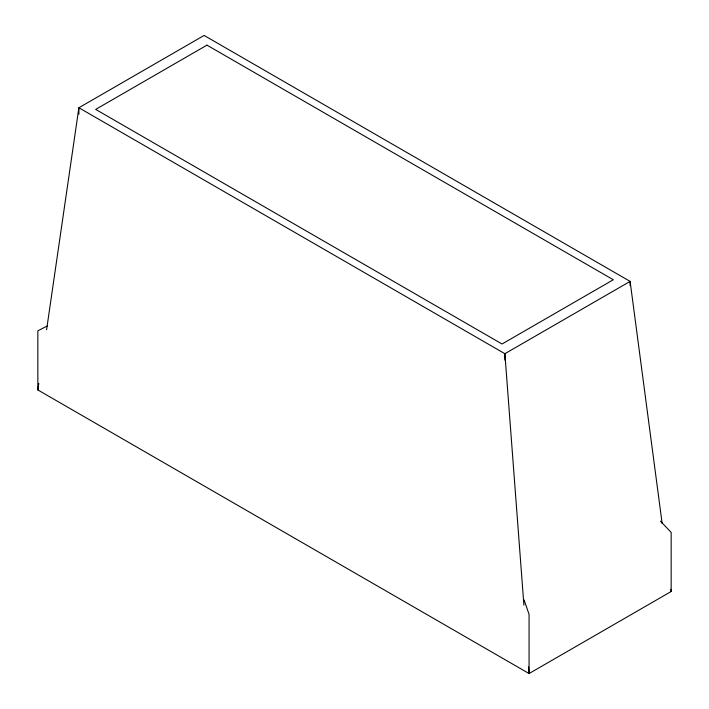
<?xml version="1.0" encoding="UTF-8"?>
<svg xmlns="http://www.w3.org/2000/svg" width="709" height="709" viewBox="0 0 709 709"><rect width="100%" height="100%" fill="white"/><g stroke="black" fill="none" stroke-linecap="round" stroke-linejoin="round"><path stroke-width="1.06" d="M660.504 521.177L671.157 532.406L671.157 591.519L529.074 673.55L37.843 389.941L38.8 383.374M46.59 329.782L78.885 107.75L204.112 35.45L630.115 281.402L662.162 523.579M47.645 325.786L37.843 330.828L37.843 389.941M524.093 599.929L529.074 614.437L529.074 673.55L528.577 666.93M670.865 589.33L671.157 591.519M523.907 605.167L504.888 353.702L78.885 107.75L78.885 114.202M630.115 285.7L630.115 281.402L504.888 353.702L504.888 360.145M206.966 45.146L95.688 109.399L502.034 343.998L613.312 279.754L206.966 45.146"/></g></svg>
